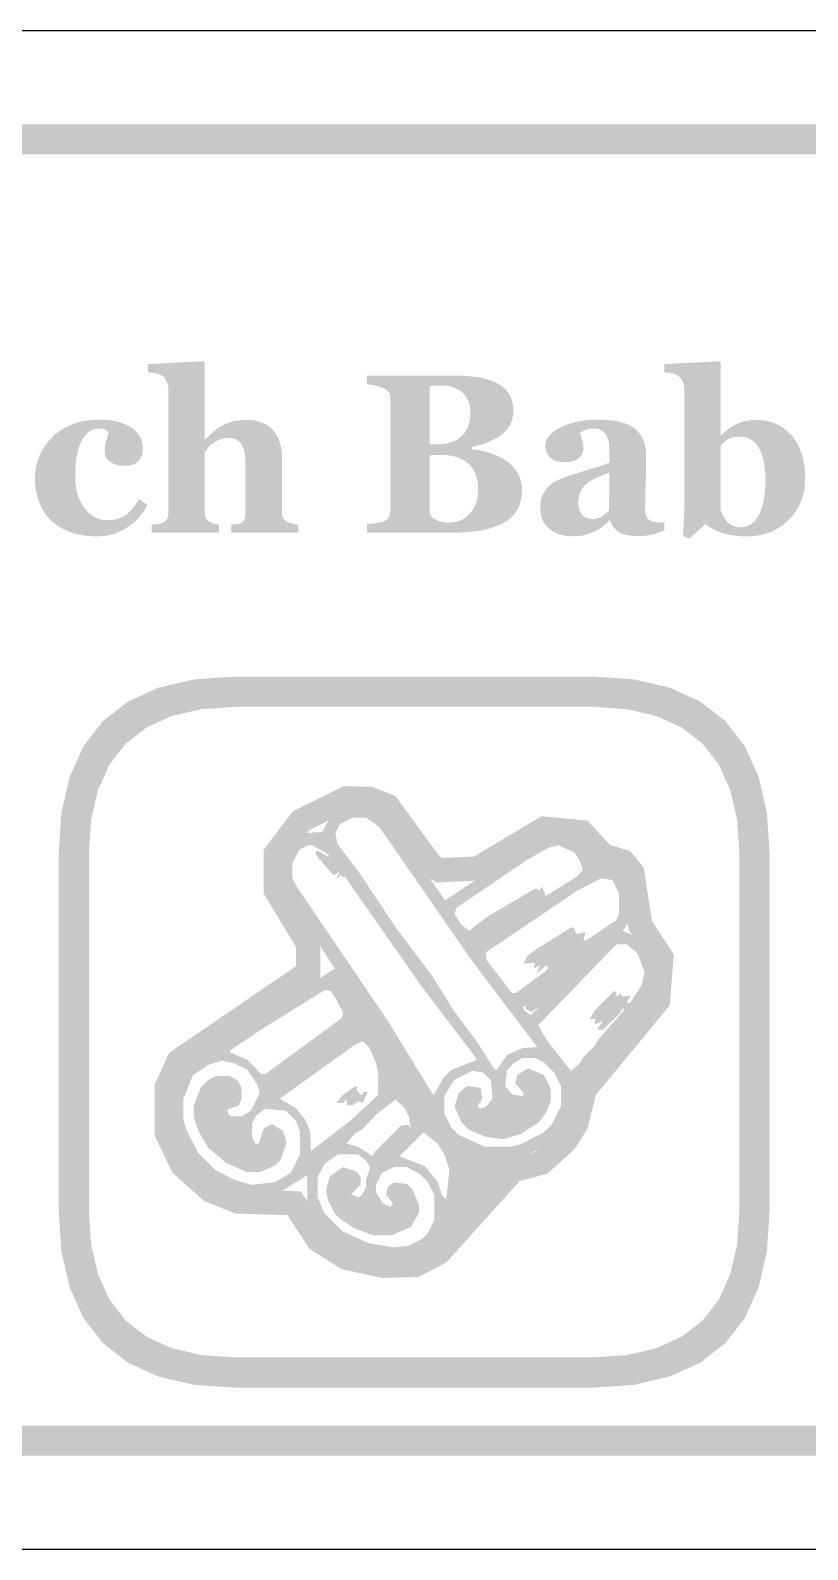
# Model space of a CAD drawing. Header units: millimetres. Extents: x 6 to 294, y 109 to 451.
# Drawn here: x 111.33 to 121.6, y 268.86 to 288.94 of the extents above; entities that cross this region are included whole.
import ezdxf

# ---------------------------------------------------------------- set-up
doc = ezdxf.new("R2010")
doc.units = ezdxf.units.MM
doc.layers.add('CUT', color=1, linetype='Continuous')
doc.layers.add('RASTER', color=7, linetype='Continuous')

msp = doc.modelspace()

# ---------------------------------------------------------------- hatches: boundary and pattern name
at = {"layer": 'RASTER'}
h = msp.add_hatch(color=7, dxfattribs=at)
h.paths.add_polyline_path([(75.2, 285.501), (75.234, 286.016), (75.338, 286.463), (75.509, 286.841), (75.75, 287.151), (76.059, 287.391), (76.438, 287.563), (76.884, 287.666), (77.4, 287.701), (134.6, 287.701), (135.116, 287.666), (135.563, 287.563), (135.941, 287.391), (136.25, 287.151), (136.491, 286.841), (136.663, 286.463), (136.766, 286.016), (136.8, 285.501), (136.8, 272.301), (136.766, 271.785), (136.663, 271.338), (136.491, 270.96), (136.25, 270.651), (135.941, 270.41), (135.563, 270.238), (135.116, 270.135), (134.6, 270.101), (77.4, 270.101), (76.884, 270.135), (76.438, 270.238), (76.059, 270.41), (75.75, 270.651), (75.509, 270.96), (75.338, 271.338), (75.234, 271.785), (75.2, 272.301)])
h.paths.add_polyline_path([(75.6, 285.501), (75.6, 272.301), (75.628, 271.879), (75.712, 271.513), (75.853, 271.204), (76.05, 270.951), (76.303, 270.754), (76.613, 270.613), (76.978, 270.529), (77.4, 270.501), (134.6, 270.501), (135.022, 270.529), (135.388, 270.613), (135.697, 270.754), (135.95, 270.951), (136.147, 271.204), (136.288, 271.513), (136.372, 271.879), (136.4, 272.301), (136.4, 285.501), (136.372, 285.923), (136.288, 286.288), (136.147, 286.598), (135.95, 286.851), (135.697, 287.048), (135.388, 287.188), (135.022, 287.273), (134.6, 287.301), (77.4, 287.301), (76.978, 287.273), (76.613, 287.188), (76.303, 287.048), (76.05, 286.851), (75.853, 286.598), (75.712, 286.288), (75.628, 285.923), (75.6, 285.501)], flags=0)
for points in [[(114.867, 282.301), (113.985, 282.301), (113.985, 282.408), (113.992, 282.408), (114, 282.409), (114.008, 282.41), (114.017, 282.411), (114.025, 282.412), (114.035, 282.413), (114.044, 282.414), (114.054, 282.415), (114.063, 282.416), (114.072, 282.418), (114.08, 282.419), (114.088, 282.421), (114.095, 282.423), (114.102, 282.425), (114.107, 282.427), (114.112, 282.43), (114.12, 282.434), (114.127, 282.439), (114.133, 282.444), (114.138, 282.449), (114.144, 282.456), (114.148, 282.462), (114.152, 282.469), (114.156, 282.477), (114.158, 282.485), (114.161, 282.494), (114.163, 282.504), (114.165, 282.515), (114.166, 282.526), (114.167, 282.539), (114.168, 282.553), (114.168, 282.567), (114.168, 283.253), (114.167, 283.289), (114.164, 283.324), (114.16, 283.355), (114.154, 283.385), (114.146, 283.412), (114.136, 283.436), (114.125, 283.459), (114.112, 283.479), (114.097, 283.496), (114.08, 283.511), (114.063, 283.524), (114.043, 283.535), (114.022, 283.543), (114, 283.549), (113.976, 283.552), (113.951, 283.553), (113.937, 283.553), (113.922, 283.552), (113.908, 283.551), (113.895, 283.549), (113.881, 283.546), (113.868, 283.543), (113.855, 283.54), (113.842, 283.536), (113.829, 283.531), (113.817, 283.526), (113.804, 283.52), (113.792, 283.514), (113.78, 283.507), (113.767, 283.5), (113.755, 283.493), (113.743, 283.484), (113.733, 283.477), (113.723, 283.47), (113.714, 283.462), (113.705, 283.455), (113.697, 283.447), (113.689, 283.44), (113.682, 283.432), (113.675, 283.424), (113.669, 283.417), (113.663, 283.409), (113.657, 283.402), (113.651, 283.395), (113.646, 283.389), (113.641, 283.382), (113.636, 283.376), (113.632, 283.37), (113.632, 282.584), (113.632, 282.57), (113.633, 282.558), (113.634, 282.546), (113.635, 282.535), (113.637, 282.525), (113.639, 282.515), (113.642, 282.506), (113.645, 282.498), (113.649, 282.49), (113.653, 282.483), (113.658, 282.476), (113.664, 282.469), (113.671, 282.463), (113.678, 282.457), (113.686, 282.451), (113.695, 282.446), (113.701, 282.443), (113.707, 282.439), (113.713, 282.436), (113.72, 282.433), (113.728, 282.43), (113.736, 282.428), (113.744, 282.425), (113.753, 282.422), (113.762, 282.42), (113.77, 282.418), (113.779, 282.416), (113.788, 282.414), (113.797, 282.412), (113.805, 282.41), (113.814, 282.409), (113.822, 282.408), (113.822, 282.301), (112.932, 282.301), (112.932, 282.408), (112.941, 282.408), (112.951, 282.409), (112.96, 282.41), (112.969, 282.411), (112.978, 282.412), (112.988, 282.413), (112.997, 282.414), (113.006, 282.415), (113.014, 282.416), (113.023, 282.418), (113.031, 282.419), (113.039, 282.421), (113.047, 282.423), (113.055, 282.425), (113.062, 282.427), (113.069, 282.43), (113.081, 282.434), (113.091, 282.439), (113.1, 282.445), (113.109, 282.451), (113.116, 282.458), (113.123, 282.465), (113.128, 282.472), (113.133, 282.48), (113.137, 282.489), (113.14, 282.498), (113.143, 282.508), (113.146, 282.519), (113.148, 282.53), (113.149, 282.542), (113.15, 282.554), (113.15, 282.567), (113.15, 284.201), (113.15, 284.213), (113.149, 284.225), (113.147, 284.237), (113.144, 284.249), (113.141, 284.262), (113.138, 284.274), (113.133, 284.287), (113.128, 284.3), (113.122, 284.313), (113.116, 284.325), (113.109, 284.336), (113.102, 284.346), (113.094, 284.356), (113.085, 284.365), (113.076, 284.372), (113.066, 284.379), (113.059, 284.384), (113.05, 284.388), (113.041, 284.393), (113.031, 284.396), (113.019, 284.4), (113.008, 284.403), (112.995, 284.407), (112.981, 284.409), (112.968, 284.412), (112.954, 284.414), (112.941, 284.417), (112.929, 284.418), (112.916, 284.42), (112.905, 284.421), (112.893, 284.422), (112.882, 284.423), (112.882, 284.53), (113.61, 284.568), (113.632, 284.545), (113.632, 283.537), (113.638, 283.537), (113.651, 283.549), (113.665, 283.561), (113.678, 283.573), (113.691, 283.585), (113.703, 283.596), (113.715, 283.606), (113.727, 283.617), (113.738, 283.627), (113.75, 283.637), (113.762, 283.647), (113.774, 283.658), (113.788, 283.668), (113.802, 283.678), (113.816, 283.688), (113.831, 283.698), (113.847, 283.709), (113.861, 283.717), (113.876, 283.725), (113.892, 283.733), (113.91, 283.741), (113.928, 283.748), (113.947, 283.755), (113.967, 283.762), (113.989, 283.769), (114.011, 283.774), (114.033, 283.779), (114.056, 283.784), (114.079, 283.787), (114.103, 283.79), (114.127, 283.792), (114.152, 283.793), (114.177, 283.793), (114.234, 283.791), (114.288, 283.785), (114.338, 283.774), (114.385, 283.759), (114.427, 283.74), (114.466, 283.717), (114.502, 283.689), (114.533, 283.657), (114.561, 283.622), (114.586, 283.584), (114.606, 283.543), (114.623, 283.499), (114.636, 283.453), (114.645, 283.404), (114.651, 283.353), (114.653, 283.298), (114.653, 282.581), (114.653, 282.567), (114.654, 282.555), (114.655, 282.543), (114.657, 282.532), (114.659, 282.521), (114.662, 282.512), (114.665, 282.503), (114.669, 282.494), (114.673, 282.486), (114.679, 282.479), (114.685, 282.472), (114.692, 282.465), (114.7, 282.459), (114.709, 282.453), (114.718, 282.448), (114.729, 282.443), (114.736, 282.44), (114.743, 282.437), (114.75, 282.435), (114.757, 282.432), (114.764, 282.429), (114.772, 282.427), (114.78, 282.425), (114.788, 282.422), (114.796, 282.42), (114.805, 282.418), (114.814, 282.416), (114.823, 282.414), (114.834, 282.413), (114.844, 282.411), (114.855, 282.409), (114.867, 282.408)], [(112.205, 282.254), (112.155, 282.255), (112.106, 282.258), (112.059, 282.262), (112.013, 282.269), (111.969, 282.277), (111.926, 282.287), (111.885, 282.299), (111.845, 282.313), (111.807, 282.329), (111.771, 282.346), (111.736, 282.364), (111.703, 282.383), (111.672, 282.404), (111.642, 282.427), (111.615, 282.45), (111.588, 282.475), (111.564, 282.502), (111.541, 282.529), (111.52, 282.558), (111.5, 282.589), (111.482, 282.62), (111.466, 282.653), (111.451, 282.686), (111.438, 282.721), (111.426, 282.757), (111.416, 282.794), (111.407, 282.831), (111.4, 282.87), (111.395, 282.909), (111.391, 282.948), (111.388, 282.989), (111.388, 283.03), (111.389, 283.068), (111.391, 283.106), (111.396, 283.142), (111.403, 283.179), (111.411, 283.215), (111.422, 283.251), (111.434, 283.286), (111.448, 283.32), (111.464, 283.354), (111.482, 283.387), (111.5, 283.419), (111.52, 283.45), (111.541, 283.479), (111.564, 283.508), (111.588, 283.535), (111.613, 283.562), (111.641, 283.588), (111.67, 283.613), (111.701, 283.636), (111.733, 283.658), (111.767, 283.679), (111.803, 283.698), (111.84, 283.716), (111.879, 283.733), (111.919, 283.748), (111.961, 283.761), (112.003, 283.772), (112.046, 283.78), (112.091, 283.787), (112.136, 283.792), (112.183, 283.795), (112.23, 283.796), (112.296, 283.795), (112.358, 283.79), (112.416, 283.782), (112.471, 283.771), (112.523, 283.757), (112.571, 283.739), (112.615, 283.718), (112.656, 283.695), (112.693, 283.668), (112.725, 283.639), (112.752, 283.608), (112.774, 283.575), (112.791, 283.54), (112.803, 283.502), (112.811, 283.462), (112.813, 283.42), (112.812, 283.394), (112.81, 283.37), (112.805, 283.347), (112.799, 283.325), (112.791, 283.304), (112.782, 283.285), (112.77, 283.267), (112.757, 283.25), (112.742, 283.235), (112.724, 283.222), (112.704, 283.211), (112.682, 283.202), (112.656, 283.195), (112.629, 283.19), (112.598, 283.187), (112.565, 283.186), (112.539, 283.186), (112.513, 283.189), (112.488, 283.193), (112.465, 283.199), (112.442, 283.206), (112.421, 283.215), (112.401, 283.226), (112.382, 283.238), (112.364, 283.252), (112.349, 283.267), (112.337, 283.282), (112.326, 283.299), (112.318, 283.317), (112.312, 283.336), (112.309, 283.355), (112.308, 283.376), (112.308, 283.394), (112.309, 283.412), (112.311, 283.43), (112.313, 283.447), (112.317, 283.465), (112.321, 283.483), (112.326, 283.5), (112.331, 283.518), (112.337, 283.535), (112.342, 283.551), (112.346, 283.566), (112.35, 283.58), (112.353, 283.593), (112.355, 283.605), (112.357, 283.615), (112.359, 283.625), (112.355, 283.631), (112.35, 283.637), (112.346, 283.643), (112.341, 283.648), (112.335, 283.653), (112.33, 283.658), (112.324, 283.662), (112.318, 283.665), (112.311, 283.669), (112.304, 283.671), (112.295, 283.674), (112.286, 283.676), (112.276, 283.677), (112.265, 283.678), (112.253, 283.679), (112.24, 283.679), (112.224, 283.679), (112.208, 283.677), (112.192, 283.675), (112.177, 283.672), (112.162, 283.667), (112.148, 283.662), (112.134, 283.656), (112.12, 283.648), (112.107, 283.64), (112.093, 283.63), (112.08, 283.619), (112.068, 283.606), (112.055, 283.592), (112.043, 283.576), (112.031, 283.559), (112.019, 283.54), (112.008, 283.521), (111.997, 283.5), (111.988, 283.478), (111.978, 283.454), (111.969, 283.429), (111.961, 283.402), (111.954, 283.374), (111.947, 283.344), (111.94, 283.312), (111.935, 283.279), (111.93, 283.244), (111.926, 283.208), (111.923, 283.17), (111.921, 283.131), (111.92, 283.09), (111.919, 283.048), (111.921, 282.984), (111.927, 282.924), (111.937, 282.867), (111.95, 282.812), (111.967, 282.761), (111.988, 282.714), (112.013, 282.669), (112.042, 282.627), (112.073, 282.59), (112.106, 282.558), (112.14, 282.53), (112.176, 282.508), (112.213, 282.49), (112.252, 282.478), (112.292, 282.47), (112.334, 282.468), (112.374, 282.469), (112.411, 282.472), (112.447, 282.478), (112.48, 282.486), (112.511, 282.496), (112.54, 282.509), (112.568, 282.523), (112.593, 282.54), (112.616, 282.559), (112.639, 282.58), (112.662, 282.603), (112.683, 282.628), (112.704, 282.655), (112.725, 282.683), (112.744, 282.714), (112.763, 282.746), (112.873, 282.67), (112.861, 282.648), (112.849, 282.626), (112.837, 282.605), (112.823, 282.584), (112.809, 282.564), (112.795, 282.545), (112.78, 282.525), (112.765, 282.507), (112.749, 282.488), (112.732, 282.471), (112.714, 282.453), (112.695, 282.437), (112.676, 282.421), (112.656, 282.405), (112.635, 282.39), (112.614, 282.376), (112.591, 282.361), (112.567, 282.347), (112.544, 282.335), (112.521, 282.323), (112.497, 282.312), (112.474, 282.302), (112.45, 282.293), (112.426, 282.285), (112.402, 282.277), (112.377, 282.271), (112.351, 282.266), (112.323, 282.262), (112.295, 282.258), (112.266, 282.256), (112.236, 282.254), (112.205, 282.254)]]:
    msp.add_hatch(color=7, dxfattribs=at).paths.add_polyline_path(points)
h = msp.add_hatch(color=7, dxfattribs=at)
h.paths.add_polyline_path([(121.57, 283.017), (121.566, 282.936), (121.556, 282.859), (121.539, 282.786), (121.515, 282.716), (121.485, 282.649), (121.447, 282.586), (121.403, 282.527), (121.352, 282.471), (121.296, 282.42), (121.236, 282.376), (121.173, 282.339), (121.106, 282.308), (121.035, 282.284), (120.96, 282.267), (120.882, 282.257), (120.801, 282.254), (120.769, 282.254), (120.739, 282.255), (120.709, 282.256), (120.681, 282.258), (120.654, 282.261), (120.628, 282.264), (120.603, 282.268), (120.579, 282.272), (120.556, 282.277), (120.534, 282.282), (120.513, 282.287), (120.493, 282.293), (120.474, 282.298), (120.455, 282.304), (120.438, 282.31), (120.421, 282.317), (120.405, 282.324), (120.389, 282.331), (120.375, 282.338), (120.361, 282.345), (120.348, 282.351), (120.336, 282.358), (120.324, 282.365), (120.314, 282.372), (120.304, 282.378), (120.295, 282.385), (120.286, 282.391), (120.278, 282.397), (120.27, 282.402), (120.263, 282.407), (120.256, 282.412), (120.25, 282.417), (120.041, 282.226), (119.954, 282.26), (119.956, 282.287), (119.958, 282.314), (119.959, 282.343), (119.961, 282.371), (119.962, 282.401), (119.964, 282.43), (119.965, 282.461), (119.967, 282.492), (119.968, 282.525), (119.969, 282.56), (119.97, 282.598), (119.97, 282.639), (119.971, 282.683), (119.971, 282.729), (119.972, 282.778), (119.972, 282.83), (119.972, 284.201), (119.971, 284.214), (119.97, 284.228), (119.968, 284.241), (119.966, 284.254), (119.963, 284.267), (119.959, 284.28), (119.954, 284.292), (119.949, 284.304), (119.943, 284.316), (119.937, 284.326), (119.93, 284.336), (119.922, 284.346), (119.915, 284.355), (119.906, 284.363), (119.897, 284.37), (119.888, 284.376), (119.881, 284.381), (119.873, 284.385), (119.864, 284.389), (119.854, 284.393), (119.843, 284.397), (119.832, 284.4), (119.82, 284.404), (119.807, 284.407), (119.794, 284.41), (119.781, 284.413), (119.768, 284.416), (119.755, 284.418), (119.743, 284.42), (119.731, 284.421), (119.719, 284.422), (119.708, 284.423), (119.708, 284.53), (120.432, 284.568), (120.454, 284.545), (120.454, 283.593), (120.462, 283.593), (120.489, 283.618), (120.516, 283.641), (120.543, 283.663), (120.571, 283.683), (120.598, 283.701), (120.626, 283.717), (120.654, 283.732), (120.682, 283.745), (120.71, 283.756), (120.739, 283.766), (120.767, 283.775), (120.795, 283.781), (120.823, 283.787), (120.851, 283.79), (120.88, 283.793), (120.908, 283.793), (120.983, 283.79), (121.053, 283.78), (121.12, 283.764), (121.183, 283.741), (121.241, 283.712), (121.296, 283.676), (121.346, 283.633), (121.393, 283.584), (121.434, 283.529), (121.47, 283.47), (121.501, 283.406), (121.526, 283.338), (121.545, 283.264), (121.559, 283.187), (121.567, 283.104), (121.57, 283.017)])
h.paths.add_polyline_path([(121.044, 283), (121.044, 283.027), (121.043, 283.055), (121.042, 283.082), (121.04, 283.109), (121.037, 283.136), (121.034, 283.162), (121.031, 283.188), (121.027, 283.214), (121.023, 283.24), (121.017, 283.264), (121.011, 283.288), (121.005, 283.311), (120.997, 283.334), (120.989, 283.355), (120.98, 283.376), (120.971, 283.396), (120.96, 283.416), (120.949, 283.434), (120.938, 283.451), (120.925, 283.468), (120.912, 283.483), (120.897, 283.497), (120.882, 283.511), (120.867, 283.523), (120.85, 283.534), (120.833, 283.544), (120.814, 283.552), (120.795, 283.559), (120.774, 283.564), (120.753, 283.568), (120.73, 283.57), (120.707, 283.571), (120.685, 283.57), (120.664, 283.569), (120.644, 283.567), (120.625, 283.563), (120.607, 283.559), (120.59, 283.554), (120.574, 283.548), (120.559, 283.542), (120.545, 283.534), (120.531, 283.525), (120.517, 283.516), (120.503, 283.505), (120.49, 283.494), (120.478, 283.482), (120.466, 283.469), (120.454, 283.455), (120.454, 282.603), (120.456, 282.595), (120.459, 282.587), (120.462, 282.578), (120.466, 282.569), (120.471, 282.559), (120.475, 282.548), (120.481, 282.537), (120.487, 282.526), (120.493, 282.514), (120.499, 282.503), (120.505, 282.493), (120.511, 282.483), (120.517, 282.474), (120.523, 282.466), (120.529, 282.459), (120.536, 282.452), (120.545, 282.442), (120.553, 282.434), (120.563, 282.426), (120.572, 282.418), (120.581, 282.411), (120.591, 282.405), (120.601, 282.399), (120.61, 282.394), (120.621, 282.389), (120.632, 282.385), (120.645, 282.382), (120.658, 282.379), (120.672, 282.377), (120.688, 282.375), (120.704, 282.374), (120.722, 282.374), (120.758, 282.377), (120.792, 282.384), (120.825, 282.397), (120.855, 282.415), (120.884, 282.438), (120.91, 282.466), (120.935, 282.499), (120.958, 282.537), (120.978, 282.58), (120.995, 282.628), (121.01, 282.679), (121.022, 282.735), (121.032, 282.794), (121.039, 282.859), (121.043, 282.927), (121.044, 283)], flags=0)
h = msp.add_hatch(color=7, dxfattribs=at)
h.paths.add_polyline_path([(117.615, 283.254), (117.638, 283.238), (117.659, 283.22), (117.68, 283.201), (117.7, 283.182), (117.718, 283.161), (117.736, 283.139), (117.752, 283.116), (117.767, 283.093), (117.781, 283.068), (117.793, 283.042), (117.803, 283.015), (117.811, 282.987), (117.817, 282.957), (117.822, 282.927), (117.825, 282.896), (117.826, 282.863), (117.825, 282.825), (117.822, 282.787), (117.816, 282.752), (117.809, 282.717), (117.8, 282.685), (117.788, 282.654), (117.775, 282.624), (117.759, 282.596), (117.741, 282.569), (117.722, 282.544), (117.701, 282.521), (117.678, 282.498), (117.653, 282.478), (117.627, 282.458), (117.598, 282.44), (117.568, 282.424), (117.534, 282.408), (117.499, 282.393), (117.463, 282.379), (117.426, 282.366), (117.387, 282.355), (117.347, 282.345), (117.306, 282.336), (117.264, 282.329), (117.22, 282.322), (117.174, 282.316), (117.126, 282.312), (117.077, 282.308), (117.025, 282.305), (116.972, 282.303), (116.916, 282.301), (116.859, 282.301), (115.779, 282.301), (115.779, 282.415), (115.791, 282.416), (115.803, 282.418), (115.817, 282.419), (115.831, 282.421), (115.845, 282.422), (115.861, 282.424), (115.877, 282.426), (115.894, 282.428), (115.91, 282.43), (115.925, 282.433), (115.939, 282.435), (115.952, 282.438), (115.964, 282.44), (115.974, 282.443), (115.983, 282.446), (115.99, 282.449), (116.003, 282.454), (116.015, 282.461), (116.026, 282.467), (116.036, 282.474), (116.045, 282.482), (116.052, 282.49), (116.059, 282.498), (116.064, 282.507), (116.069, 282.516), (116.073, 282.526), (116.076, 282.537), (116.079, 282.548), (116.081, 282.56), (116.083, 282.572), (116.084, 282.586), (116.084, 282.6), (116.084, 284.064), (116.084, 284.077), (116.083, 284.09), (116.082, 284.102), (116.08, 284.113), (116.078, 284.124), (116.075, 284.134), (116.072, 284.143), (116.068, 284.152), (116.063, 284.161), (116.057, 284.169), (116.049, 284.177), (116.04, 284.185), (116.03, 284.193), (116.018, 284.2), (116.005, 284.207), (115.99, 284.214), (115.979, 284.219), (115.967, 284.223), (115.954, 284.227), (115.941, 284.231), (115.928, 284.235), (115.914, 284.239), (115.9, 284.242), (115.885, 284.245), (115.87, 284.248), (115.856, 284.251), (115.842, 284.254), (115.828, 284.257), (115.815, 284.259), (115.803, 284.261), (115.791, 284.263), (115.779, 284.265), (115.779, 284.379), (116.909, 284.379), (117.012, 284.378), (117.107, 284.372), (117.195, 284.363), (117.276, 284.35), (117.349, 284.334), (117.415, 284.313), (117.473, 284.29), (117.524, 284.262), (117.568, 284.231), (117.607, 284.197), (117.639, 284.159), (117.666, 284.117), (117.686, 284.072), (117.701, 284.024), (117.71, 283.972), (117.713, 283.917), (117.712, 283.891), (117.71, 283.865), (117.707, 283.841), (117.702, 283.817), (117.696, 283.795), (117.689, 283.773), (117.68, 283.752), (117.67, 283.731), (117.659, 283.712), (117.647, 283.693), (117.633, 283.674), (117.619, 283.657), (117.603, 283.64), (117.586, 283.623), (117.568, 283.608), (117.549, 283.593), (117.53, 283.579), (117.511, 283.567), (117.491, 283.554), (117.47, 283.542), (117.448, 283.531), (117.426, 283.52), (117.402, 283.509), (117.377, 283.499), (117.352, 283.489), (117.327, 283.48), (117.301, 283.471), (117.274, 283.463), (117.247, 283.455), (117.22, 283.447), (117.192, 283.44), (117.164, 283.433), (117.164, 283.405), (117.192, 283.402), (117.221, 283.398), (117.251, 283.393), (117.28, 283.387), (117.31, 283.38), (117.34, 283.372), (117.37, 283.364), (117.401, 283.355), (117.431, 283.345), (117.46, 283.334), (117.489, 283.322), (117.516, 283.31), (117.542, 283.297), (117.567, 283.284), (117.592, 283.269), (117.615, 283.254)])
h.paths.add_polyline_path([(117.143, 283.88), (117.142, 283.922), (117.137, 283.962), (117.129, 283.999), (117.119, 284.034), (117.105, 284.066), (117.088, 284.096), (117.068, 284.124), (117.046, 284.149), (117.02, 284.172), (116.991, 284.192), (116.959, 284.208), (116.924, 284.222), (116.886, 284.233), (116.845, 284.24), (116.801, 284.245), (116.753, 284.246), (116.746, 284.246), (116.738, 284.246), (116.73, 284.246), (116.721, 284.246), (116.712, 284.245), (116.702, 284.245), (116.692, 284.244), (116.681, 284.244), (116.67, 284.243), (116.659, 284.243), (116.649, 284.242), (116.639, 284.242), (116.63, 284.241), (116.621, 284.241), (116.612, 284.241), (116.604, 284.24), (116.604, 283.47), (116.68, 283.47), (116.738, 283.471), (116.791, 283.477), (116.841, 283.485), (116.886, 283.497), (116.928, 283.513), (116.966, 283.532), (117, 283.554), (117.03, 283.58), (117.057, 283.609), (117.08, 283.641), (117.099, 283.674), (117.115, 283.711), (117.127, 283.749), (117.136, 283.79), (117.141, 283.834), (117.143, 283.88)], flags=0)
h.paths.add_polyline_path([(117.246, 282.882), (117.244, 282.935), (117.238, 282.984), (117.227, 283.031), (117.213, 283.074), (117.195, 283.114), (117.173, 283.151), (117.147, 283.184), (117.117, 283.215), (117.083, 283.242), (117.045, 283.265), (117.004, 283.285), (116.96, 283.302), (116.912, 283.314), (116.86, 283.323), (116.805, 283.329), (116.746, 283.331), (116.739, 283.331), (116.731, 283.33), (116.723, 283.33), (116.714, 283.33), (116.704, 283.33), (116.694, 283.329), (116.683, 283.329), (116.672, 283.328), (116.661, 283.328), (116.651, 283.327), (116.641, 283.327), (116.632, 283.326), (116.624, 283.326), (116.617, 283.325), (116.61, 283.325), (116.604, 283.325), (116.604, 282.564), (116.608, 282.551), (116.614, 282.538), (116.622, 282.526), (116.631, 282.514), (116.642, 282.503), (116.655, 282.493), (116.67, 282.483), (116.686, 282.473), (116.704, 282.464), (116.722, 282.457), (116.742, 282.45), (116.762, 282.445), (116.784, 282.441), (116.806, 282.438), (116.829, 282.436), (116.853, 282.436), (116.896, 282.437), (116.936, 282.443), (116.975, 282.452), (117.011, 282.465), (117.045, 282.481), (117.078, 282.501), (117.108, 282.525), (117.136, 282.553), (117.162, 282.584), (117.184, 282.617), (117.203, 282.654), (117.218, 282.694), (117.23, 282.736), (117.239, 282.782), (117.244, 282.831), (117.246, 282.882)], flags=0)
h = msp.add_hatch(color=7, dxfattribs=at)
h.paths.add_polyline_path([(119.709, 282.332), (119.693, 282.325), (119.676, 282.318), (119.658, 282.311), (119.639, 282.305), (119.62, 282.298), (119.6, 282.292), (119.579, 282.286), (119.557, 282.28), (119.535, 282.275), (119.513, 282.27), (119.49, 282.266), (119.467, 282.263), (119.443, 282.26), (119.42, 282.258), (119.395, 282.257), (119.371, 282.257), (119.328, 282.258), (119.287, 282.26), (119.249, 282.264), (119.215, 282.27), (119.183, 282.278), (119.154, 282.287), (119.129, 282.298), (119.106, 282.31), (119.086, 282.324), (119.067, 282.34), (119.05, 282.357), (119.035, 282.375), (119.021, 282.395), (119.009, 282.416), (118.999, 282.439), (118.99, 282.463), (118.981, 282.463), (118.969, 282.451), (118.957, 282.439), (118.945, 282.428), (118.933, 282.417), (118.921, 282.407), (118.909, 282.397), (118.897, 282.387), (118.885, 282.378), (118.874, 282.37), (118.862, 282.361), (118.85, 282.354), (118.838, 282.346), (118.825, 282.338), (118.813, 282.331), (118.8, 282.325), (118.787, 282.318), (118.769, 282.311), (118.753, 282.303), (118.736, 282.297), (118.719, 282.29), (118.703, 282.285), (118.686, 282.28), (118.67, 282.275), (118.654, 282.271), (118.637, 282.267), (118.619, 282.264), (118.599, 282.261), (118.578, 282.259), (118.555, 282.258), (118.53, 282.256), (118.504, 282.256), (118.476, 282.255), (118.434, 282.257), (118.394, 282.262), (118.356, 282.269), (118.319, 282.28), (118.283, 282.295), (118.249, 282.312), (118.217, 282.332), (118.186, 282.356), (118.158, 282.382), (118.133, 282.41), (118.113, 282.44), (118.096, 282.472), (118.083, 282.507), (118.073, 282.543), (118.068, 282.581), (118.066, 282.622), (118.066, 282.645), (118.068, 282.667), (118.07, 282.689), (118.073, 282.71), (118.076, 282.729), (118.081, 282.748), (118.086, 282.766), (118.092, 282.783), (118.099, 282.8), (118.107, 282.816), (118.115, 282.831), (118.124, 282.846), (118.134, 282.861), (118.144, 282.875), (118.155, 282.888), (118.167, 282.901), (118.178, 282.913), (118.19, 282.924), (118.202, 282.934), (118.214, 282.944), (118.227, 282.954), (118.241, 282.963), (118.255, 282.971), (118.269, 282.979), (118.283, 282.987), (118.298, 282.994), (118.314, 283.001), (118.329, 283.009), (118.345, 283.016), (118.362, 283.023), (118.378, 283.029), (118.396, 283.036), (118.429, 283.048), (118.465, 283.061), (118.502, 283.073), (118.541, 283.085), (118.581, 283.098), (118.623, 283.111), (118.667, 283.124), (118.712, 283.136), (118.757, 283.149), (118.798, 283.162), (118.836, 283.174), (118.872, 283.186), (118.904, 283.197), (118.933, 283.208), (118.959, 283.219), (118.981, 283.23), (118.981, 283.37), (118.981, 283.38), (118.981, 283.39), (118.981, 283.401), (118.98, 283.413), (118.979, 283.425), (118.978, 283.438), (118.977, 283.452), (118.976, 283.467), (118.974, 283.482), (118.972, 283.496), (118.969, 283.509), (118.966, 283.522), (118.963, 283.534), (118.959, 283.546), (118.955, 283.557), (118.951, 283.568), (118.945, 283.579), (118.939, 283.59), (118.932, 283.601), (118.924, 283.611), (118.916, 283.621), (118.907, 283.63), (118.897, 283.639), (118.886, 283.647), (118.875, 283.655), (118.863, 283.661), (118.849, 283.667), (118.835, 283.671), (118.82, 283.675), (118.805, 283.677), (118.788, 283.679), (118.771, 283.679), (118.755, 283.679), (118.74, 283.678), (118.725, 283.677), (118.711, 283.675), (118.698, 283.672), (118.686, 283.669), (118.674, 283.665), (118.663, 283.661), (118.652, 283.656), (118.642, 283.652), (118.633, 283.647), (118.624, 283.642), (118.615, 283.638), (118.607, 283.633), (118.6, 283.628), (118.593, 283.624), (118.595, 283.616), (118.596, 283.607), (118.599, 283.597), (118.602, 283.587), (118.605, 283.575), (118.609, 283.562), (118.613, 283.549), (118.618, 283.534), (118.623, 283.519), (118.627, 283.504), (118.631, 283.49), (118.634, 283.475), (118.636, 283.461), (118.637, 283.447), (118.638, 283.432), (118.639, 283.418), (118.638, 283.412), (118.638, 283.405), (118.637, 283.398), (118.635, 283.39), (118.634, 283.382), (118.631, 283.374), (118.629, 283.365), (118.625, 283.356), (118.622, 283.347), (118.618, 283.338), (118.614, 283.33), (118.609, 283.323), (118.604, 283.316), (118.599, 283.309), (118.593, 283.303), (118.587, 283.297), (118.579, 283.29), (118.57, 283.283), (118.561, 283.277), (118.552, 283.271), (118.542, 283.265), (118.532, 283.26), (118.522, 283.256), (118.512, 283.251), (118.501, 283.248), (118.488, 283.244), (118.474, 283.242), (118.459, 283.239), (118.442, 283.238), (118.424, 283.236), (118.405, 283.236), (118.384, 283.235), (118.354, 283.236), (118.326, 283.239), (118.3, 283.244), (118.276, 283.25), (118.253, 283.259), (118.233, 283.269), (118.214, 283.281), (118.198, 283.295), (118.183, 283.31), (118.17, 283.327), (118.159, 283.344), (118.151, 283.363), (118.144, 283.383), (118.139, 283.404), (118.136, 283.426), (118.135, 283.449), (118.136, 283.469), (118.139, 283.489), (118.144, 283.508), (118.151, 283.527), (118.16, 283.545), (118.171, 283.563), (118.185, 283.58), (118.2, 283.596), (118.217, 283.612), (118.234, 283.628), (118.253, 283.642), (118.272, 283.656), (118.293, 283.669), (118.314, 283.681), (118.336, 283.693), (118.359, 283.704), (118.382, 283.715), (118.407, 283.725), (118.432, 283.734), (118.458, 283.743), (118.485, 283.751), (118.513, 283.759), (118.542, 283.766), (118.571, 283.772), (118.601, 283.778), (118.63, 283.783), (118.659, 283.787), (118.687, 283.79), (118.715, 283.793), (118.742, 283.795), (118.768, 283.796), (118.794, 283.796), (118.829, 283.796), (118.864, 283.795), (118.897, 283.794), (118.93, 283.792), (118.962, 283.79), (118.994, 283.787), (119.025, 283.784), (119.055, 283.78), (119.084, 283.775), (119.113, 283.769), (119.14, 283.762), (119.167, 283.754), (119.194, 283.744), (119.219, 283.734), (119.244, 283.723), (119.269, 283.71), (119.291, 283.696), (119.312, 283.681), (119.331, 283.665), (119.35, 283.647), (119.367, 283.628), (119.384, 283.607), (119.399, 283.585), (119.413, 283.561), (119.425, 283.536), (119.436, 283.509), (119.445, 283.48), (119.453, 283.449), (119.459, 283.416), (119.463, 283.382), (119.465, 283.345), (119.466, 283.307), (119.466, 283.265), (119.466, 283.221), (119.465, 283.174), (119.465, 283.126), (119.464, 283.076), (119.463, 283.024), (119.461, 282.97), (119.46, 282.915), (119.458, 282.86), (119.457, 282.811), (119.456, 282.766), (119.455, 282.726), (119.454, 282.691), (119.454, 282.661), (119.453, 282.636), (119.453, 282.616), (119.453, 282.6), (119.454, 282.585), (119.456, 282.57), (119.458, 282.557), (119.461, 282.544), (119.464, 282.533), (119.468, 282.522), (119.473, 282.512), (119.478, 282.503), (119.484, 282.494), (119.491, 282.486), (119.498, 282.478), (119.506, 282.472), (119.515, 282.465), (119.524, 282.46), (119.534, 282.455), (119.54, 282.452), (119.548, 282.449), (119.556, 282.447), (119.566, 282.445), (119.576, 282.444), (119.587, 282.442), (119.599, 282.441), (119.612, 282.441), (119.625, 282.44), (119.638, 282.44), (119.651, 282.439), (119.663, 282.439), (119.675, 282.439), (119.687, 282.439), (119.698, 282.439), (119.709, 282.438)])
h.paths.add_polyline_path([(118.981, 283.095), (118.961, 283.088), (118.941, 283.08), (118.92, 283.073), (118.9, 283.065), (118.879, 283.057), (118.859, 283.048), (118.839, 283.04), (118.819, 283.031), (118.799, 283.022), (118.78, 283.013), (118.763, 283.004), (118.746, 282.994), (118.73, 282.985), (118.714, 282.975), (118.7, 282.965), (118.687, 282.956), (118.674, 282.945), (118.661, 282.934), (118.65, 282.922), (118.639, 282.909), (118.628, 282.895), (118.619, 282.881), (118.61, 282.866), (118.602, 282.851), (118.595, 282.835), (118.589, 282.818), (118.583, 282.8), (118.579, 282.781), (118.576, 282.762), (118.573, 282.742), (118.572, 282.722), (118.571, 282.701), (118.572, 282.673), (118.575, 282.648), (118.579, 282.624), (118.584, 282.602), (118.592, 282.582), (118.601, 282.565), (118.611, 282.549), (118.623, 282.535), (118.637, 282.523), (118.651, 282.513), (118.666, 282.504), (118.681, 282.497), (118.698, 282.491), (118.715, 282.487), (118.733, 282.485), (118.751, 282.484), (118.771, 282.484), (118.79, 282.486), (118.808, 282.489), (118.825, 282.492), (118.841, 282.497), (118.856, 282.502), (118.871, 282.509), (118.884, 282.517), (118.897, 282.525), (118.909, 282.534), (118.921, 282.544), (118.933, 282.554), (118.944, 282.564), (118.955, 282.575), (118.966, 282.586), (118.976, 282.598)], flags=0)
h = msp.add_hatch(color=7, dxfattribs=at)
h.paths.add_polyline_path([(111.7, 278.051), (111.737, 278.602), (111.847, 279.079), (112.03, 279.483), (112.287, 279.813), (112.618, 280.07), (113.022, 280.254), (113.499, 280.364), (114.05, 280.401), (118.75, 280.401), (119.301, 280.364), (119.778, 280.254), (120.182, 280.07), (120.513, 279.813), (120.77, 279.483), (120.953, 279.079), (121.063, 278.602), (121.1, 278.051), (121.1, 273.351), (121.063, 272.8), (120.953, 272.323), (120.77, 271.919), (120.512, 271.588), (120.182, 271.331), (119.778, 271.148), (119.301, 271.038), (118.75, 271.001), (114.05, 271.001), (113.499, 271.038), (113.022, 271.148), (112.618, 271.331), (112.288, 271.588), (112.03, 271.919), (111.847, 272.323), (111.737, 272.8), (111.7, 273.351)])
h.paths.add_polyline_path([(112.1, 278.051), (112.1, 273.351), (112.13, 272.894), (112.222, 272.498), (112.374, 272.163), (112.587, 271.888), (112.862, 271.675), (113.197, 271.523), (113.593, 271.431), (114.05, 271.401), (118.75, 271.401), (119.207, 271.431), (119.603, 271.523), (119.938, 271.675), (120.213, 271.888), (120.426, 272.163), (120.578, 272.498), (120.67, 272.894), (120.7, 273.351), (120.7, 278.051), (120.67, 278.508), (120.578, 278.904), (120.426, 279.239), (120.213, 279.513), (119.938, 279.727), (119.603, 279.879), (119.207, 279.97), (118.75, 280.001), (114.05, 280.001), (113.593, 279.97), (113.197, 279.879), (112.862, 279.727), (112.587, 279.513), (112.374, 279.239), (112.222, 278.904), (112.13, 278.508), (112.1, 278.051)], flags=0)
h = msp.add_hatch(color=7, dxfattribs=at)
h.paths.add_polyline_path([(115.472, 278.953), (115.841, 278.944), (116.152, 278.823), (116.736, 278.023), (116.775, 278.003), (117.191, 278.022), (118.082, 278.554), (118.69, 278.497), (118.993, 278.173), (119.256, 278.094), (119.436, 277.875), (119.544, 277.17), (119.833, 276.727), (119.778, 276.054), (118.801, 274.868), (118.69, 274.423), (118.524, 274.155), (118.16, 273.829), (117.797, 273.734), (116.826, 272.657), (116.46, 272.466), (115.982, 272.451), (115.439, 272.568), (115.018, 272.836), (114.726, 273.281), (114.035, 273.303), (113.624, 273.468), (113.208, 273.839), (112.971, 274.329), (112.971, 275.01), (113.161, 275.427), (114.839, 276.573), (114.839, 276.825), (114.41, 277.535), (114.41, 278.109), (114.797, 278.621)])
h.paths.add_polyline_path([(115.543, 278.631), (115.006, 278.367), (114.73, 278.002), (114.73, 277.624), (115.159, 276.915), (115.159, 276.404), (113.415, 275.213), (113.291, 274.94), (113.291, 274.402), (113.468, 274.035), (113.795, 273.744), (114.101, 273.621), (114.903, 273.596), (115.248, 273.069), (115.563, 272.869), (116.011, 272.772), (116.377, 272.784), (116.627, 272.914), (117.624, 274.02), (118.004, 274.119), (118.276, 274.362), (118.392, 274.549), (118.508, 275.015), (119.467, 276.18), (119.505, 276.644), (119.238, 277.052), (119.133, 277.74), (119.071, 277.815), (118.819, 277.891), (118.539, 278.19), (118.156, 278.226), (117.286, 277.706), (116.704, 277.679), (116.522, 277.773), (115.948, 278.559), (115.777, 278.626), (115.543, 278.631)], flags=0)
h = msp.add_hatch(color=7, dxfattribs=at)
h.paths.add_polyline_path([(115.538, 278.695), (115.762, 278.705), (116.006, 278.581), (116.81, 277.442), (117.861, 278.146), (118.173, 278.303), (118.44, 278.303), (118.618, 278.213), (118.685, 278.146), (118.799, 277.925), (119.01, 277.901), (119.154, 277.811), (119.277, 277.566), (119.277, 277.265), (119.22, 277.121), (119.154, 277.041), (119.388, 276.94), (119.488, 276.84), (119.612, 276.528), (119.579, 276.294), (119.421, 276.016), (118.531, 274.965), (118.507, 274.721), (118.44, 274.52), (118.35, 274.376), (118.116, 274.175), (117.66, 273.994), (117.513, 273.807), (117.326, 273.626), (117.279, 273.539), (117.024, 273.291), (116.977, 273.204), (116.609, 272.836), (116.365, 272.712), (115.896, 272.712), (115.561, 272.812), (115.283, 272.97), (115.149, 273.104), (115.025, 273.314), (114.992, 273.415), (114.982, 273.807), (114.624, 273.582), (114.389, 273.515), (114.122, 273.549), (113.743, 273.706), (113.643, 273.773), (113.375, 274.074), (113.218, 274.419), (113.218, 274.587), (113.184, 274.654), (113.251, 275.022), (113.408, 275.3), (115.35, 276.539), (114.969, 277.141), (114.781, 277.389), (114.657, 277.633), (114.624, 277.868), (114.734, 278.159), (114.815, 278.246), (114.992, 278.336), (115.183, 278.346), (115.317, 278.581)])
h.paths.add_polyline_path([(115.595, 278.537), (115.417, 278.447), (115.36, 278.336), (115.384, 278.192), (115.672, 277.811), (116.154, 277.088), (116.643, 276.438), (116.924, 275.983), (117.212, 275.601), (117.459, 275.213), (117.493, 275.199), (117.627, 275.4), (117.838, 275.491), (118.029, 275.501), (117.158, 276.652), (115.939, 278.413), (115.762, 278.537)], flags=0)
h.paths.add_polyline_path([(114.992, 278.169), (114.882, 278.112), (114.791, 277.935), (114.791, 277.734), (114.848, 277.623), (116.04, 275.869), (116.656, 274.865), (116.79, 275.099), (116.89, 275.199), (117.225, 275.333), (117.212, 275.367), (116.489, 276.318), (115.484, 277.757), (115.437, 277.744), (115.437, 277.791), (115.37, 277.71), (115.417, 277.824), (115.35, 277.777), (115.317, 277.791), (115.116, 278.025), (115.092, 278.069), (115.126, 278.102), (115.27, 278.012), (115.27, 278.045), (115.059, 278.169)], flags=0)
h.paths.add_polyline_path([(118.306, 278.169), (118.173, 278.136), (117.895, 277.978), (116.957, 277.342), (116.934, 277.265), (117.024, 277.121), (117.125, 277.041), (117.392, 277.242), (117.962, 277.576), (118.005, 277.6), (118.062, 277.576), (118.096, 277.623), (118.139, 277.499), (118.551, 277.757), (118.631, 277.844), (118.584, 277.978), (118.517, 278.079)], flags=0)
h.paths.add_polyline_path([(118.876, 277.734), (118.564, 277.576), (117.346, 276.753), (117.359, 276.652), (117.694, 276.217), (117.747, 276.217), (118.149, 276.518), (118.173, 276.562), (118.149, 276.585), (118.015, 276.472), (118.062, 276.585), (117.982, 276.539), (117.995, 276.619), (117.848, 276.605), (117.895, 276.706), (118.029, 276.806), (118.484, 277.088), (118.517, 277.074), (118.541, 276.997), (118.665, 277.021), (118.641, 276.93), (118.665, 276.907), (119.066, 277.175), (119.11, 277.265), (119.11, 277.533), (119.02, 277.71)], flags=0)
h.paths.add_polyline_path([(119.077, 276.863), (118.039, 275.792), (118.163, 275.581), (118.474, 275.189), (118.584, 275.28), (118.631, 275.367), (118.785, 275.514), (118.832, 275.601), (119.177, 275.993), (119.154, 276.016), (119.12, 275.949), (118.899, 275.735), (118.819, 275.735), (118.899, 275.849), (118.785, 275.802), (118.799, 275.882), (118.718, 275.869), (118.785, 275.983), (119.053, 276.251), (119.087, 276.17), (119.12, 276.217), (119.154, 276.17), (119.267, 276.184), (119.21, 276.093), (119.254, 276.083), (119.411, 276.328), (119.445, 276.495), (119.354, 276.739), (119.21, 276.863)], flags=0)
h.paths.add_polyline_path([(115.226, 276.261), (114.379, 275.735), (113.978, 275.467), (113.964, 275.434), (114.199, 275.333), (114.379, 275.146), (114.433, 275.146), (115.437, 275.882), (115.461, 275.959), (115.37, 276.137), (115.303, 276.237)], flags=0)
h.paths.add_polyline_path([(117.871, 276.06), (117.838, 276.026), (117.861, 275.983), (117.938, 275.926), (118.062, 276.036), (117.948, 275.969), (117.881, 276.003)], flags=0)
h.paths.add_polyline_path([(115.719, 275.581), (115.618, 275.534), (114.624, 274.821), (114.835, 274.697), (114.969, 274.53), (115.025, 274.386), (115.036, 274.128), (115.571, 274.543), (115.919, 274.865), (115.929, 275.122), (115.896, 275.29), (115.806, 275.501)], flags=0)
h.paths.add_polyline_path([(117.838, 275.357), (117.727, 275.3), (117.627, 275.199), (117.603, 274.988), (117.694, 274.878), (117.838, 274.854), (117.848, 274.898), (117.737, 275.022), (117.761, 275.132), (117.905, 275.223), (118.116, 275.132), (118.206, 274.955), (118.206, 274.788), (118.149, 274.644), (118.049, 274.51), (117.804, 274.352), (117.57, 274.285), (117.336, 274.319), (117.125, 274.409), (117.024, 274.51), (116.934, 274.721), (116.991, 274.898), (117.101, 274.988), (117.279, 274.965), (117.302, 274.821), (117.235, 274.721), (117.269, 274.687), (117.346, 274.711), (117.436, 274.821), (117.413, 275.065), (117.312, 275.166), (117.168, 275.189), (116.924, 275.065), (116.8, 274.854), (116.8, 274.62), (116.89, 274.443), (116.991, 274.342), (117.336, 274.185), (117.67, 274.185), (117.804, 274.218), (118.116, 274.376), (118.216, 274.476), (118.34, 274.721), (118.34, 274.988), (118.25, 275.166), (118.116, 275.3), (118.005, 275.357)], flags=0)
h.paths.add_polyline_path([(113.854, 275.323), (113.676, 275.266), (113.475, 275.132), (113.351, 274.821), (113.351, 274.553), (113.385, 274.419), (113.542, 274.108), (113.777, 273.874), (114.021, 273.75), (114.255, 273.683), (114.557, 273.716), (114.768, 273.84), (114.892, 274.084), (114.892, 274.386), (114.835, 274.53), (114.701, 274.664), (114.423, 274.687), (114.312, 274.597), (114.255, 274.486), (114.255, 274.319), (114.299, 274.228), (114.346, 274.228), (114.413, 274.429), (114.523, 274.486), (114.667, 274.396), (114.714, 274.242), (114.634, 274.007), (114.567, 273.941), (114.356, 273.85), (114.188, 273.85), (113.911, 273.974), (113.676, 274.175), (113.552, 274.386), (113.485, 274.587), (113.485, 274.721), (113.576, 274.965), (113.676, 275.065), (113.787, 275.122), (113.954, 275.122), (114.065, 275.065), (114.122, 274.955), (114.122, 274.821), (114.078, 274.731), (113.931, 274.677), (113.944, 274.61), (113.988, 274.587), (114.122, 274.587), (114.245, 274.664), (114.356, 274.888), (114.332, 274.998), (114.199, 275.199), (114.021, 275.29)], flags=0)
h.paths.add_polyline_path([(115.605, 274.978), (115.652, 274.978), (115.638, 274.932), (115.705, 274.865), (115.739, 274.911), (115.785, 274.911), (115.719, 274.764), (115.662, 274.788), (115.585, 274.731), (115.504, 274.731), (115.518, 274.811), (115.451, 274.764), (115.37, 274.764), (115.451, 274.865)], flags=0)
h.paths.add_polyline_path([(116.154, 274.811), (115.919, 274.63), (115.705, 274.409), (115.618, 274.362), (115.504, 274.228), (115.662, 274.185), (115.852, 274.061), (115.886, 274.128), (116.221, 274.463), (116.321, 274.476), (116.355, 274.429), (116.331, 274.587), (116.274, 274.697)], flags=0)
h.paths.add_polyline_path([(116.522, 274.376), (116.207, 274.061), (116.542, 273.927), (116.71, 273.726), (116.766, 273.549), (116.823, 273.492), (116.867, 273.884), (116.8, 274.084), (116.71, 274.228)], flags=0)
h.paths.add_polyline_path([(115.394, 274.084), (115.216, 273.961), (115.126, 273.783), (115.126, 273.515), (115.216, 273.304), (115.451, 273.07), (115.796, 272.913), (116.14, 272.856), (116.331, 272.879), (116.509, 272.97), (116.576, 273.037), (116.666, 273.214), (116.666, 273.549), (116.576, 273.726), (116.475, 273.827), (116.298, 273.917), (116.13, 273.917), (115.973, 273.84), (115.896, 273.683), (115.896, 273.582), (115.986, 273.438), (116.087, 273.391), (116.12, 273.438), (116.03, 273.549), (116.053, 273.659), (116.13, 273.716), (116.308, 273.693), (116.375, 273.626), (116.465, 273.415), (116.465, 273.314), (116.355, 273.124), (116.097, 273.013), (115.862, 273.013), (115.618, 273.104), (115.417, 273.237), (115.35, 273.304), (115.26, 273.482), (115.236, 273.606), (115.283, 273.793), (115.461, 273.917), (115.638, 273.86), (115.695, 273.783), (115.695, 273.683), (115.571, 273.559), (115.662, 273.515), (115.705, 273.539), (115.762, 273.649), (115.762, 273.75), (115.819, 273.907), (115.772, 273.994), (115.662, 274.084)], flags=0)

# ---------------------------------------------------------------- linework, layer by layer
at = {"layer": 'CUT'}
for points in [[(76.999, 288.941), (135.001, 288.941)], [(135.001, 268.861), (76.999, 268.861)]]:
    msp.add_lwpolyline(points, dxfattribs=at)

doc.saveas('drawing.dxf')
